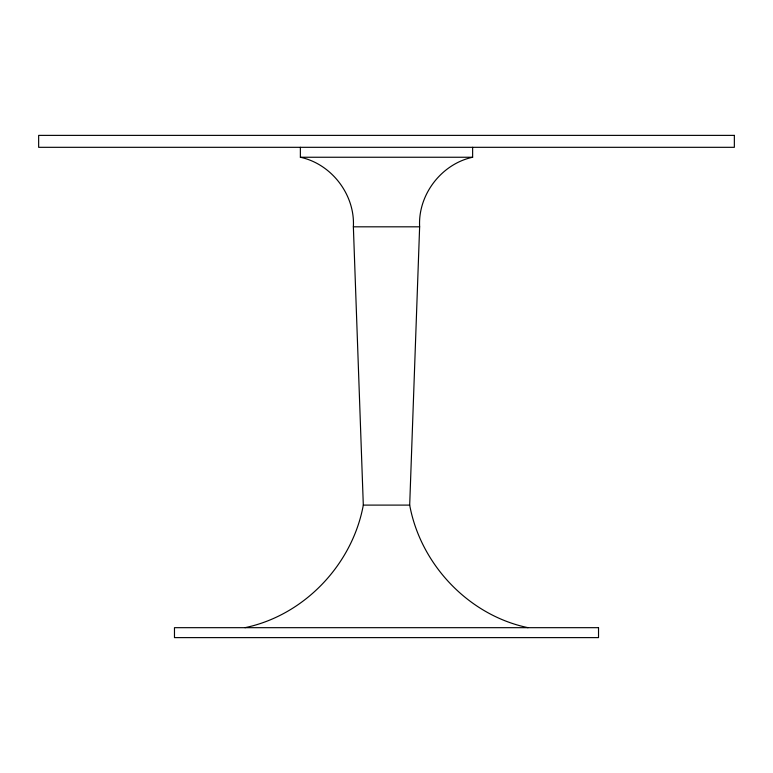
<?xml version="1.0" encoding="UTF-8"?>
<svg xmlns="http://www.w3.org/2000/svg" width="773" height="773" viewBox="0 0 773 773"><rect width="100%" height="100%" fill="white"/><g stroke="black" fill="none" stroke-linecap="round" stroke-linejoin="round"><path stroke-width="1.16" d="M528.027 627.676C468.68 615.318 420.58 564.503 409.69 505.098L419.633 226.818C417.826 194.835 441.315 164.002 472.632 157.248L472.632 147.314M300.368 147.314L300.368 157.248C331.685 164.002 355.174 194.835 353.367 226.818L363.31 505.098C352.42 564.503 304.32 615.318 244.973 627.676M300.368 157.248L472.632 157.248M353.367 226.818L419.633 226.818M363.31 505.098L409.69 505.098M734.35 135.381L38.65 135.381L38.65 147.314L734.35 147.314L734.35 135.381M598.524 627.676L174.476 627.676L174.476 637.619L598.524 637.619L598.524 627.676"/></g></svg>
